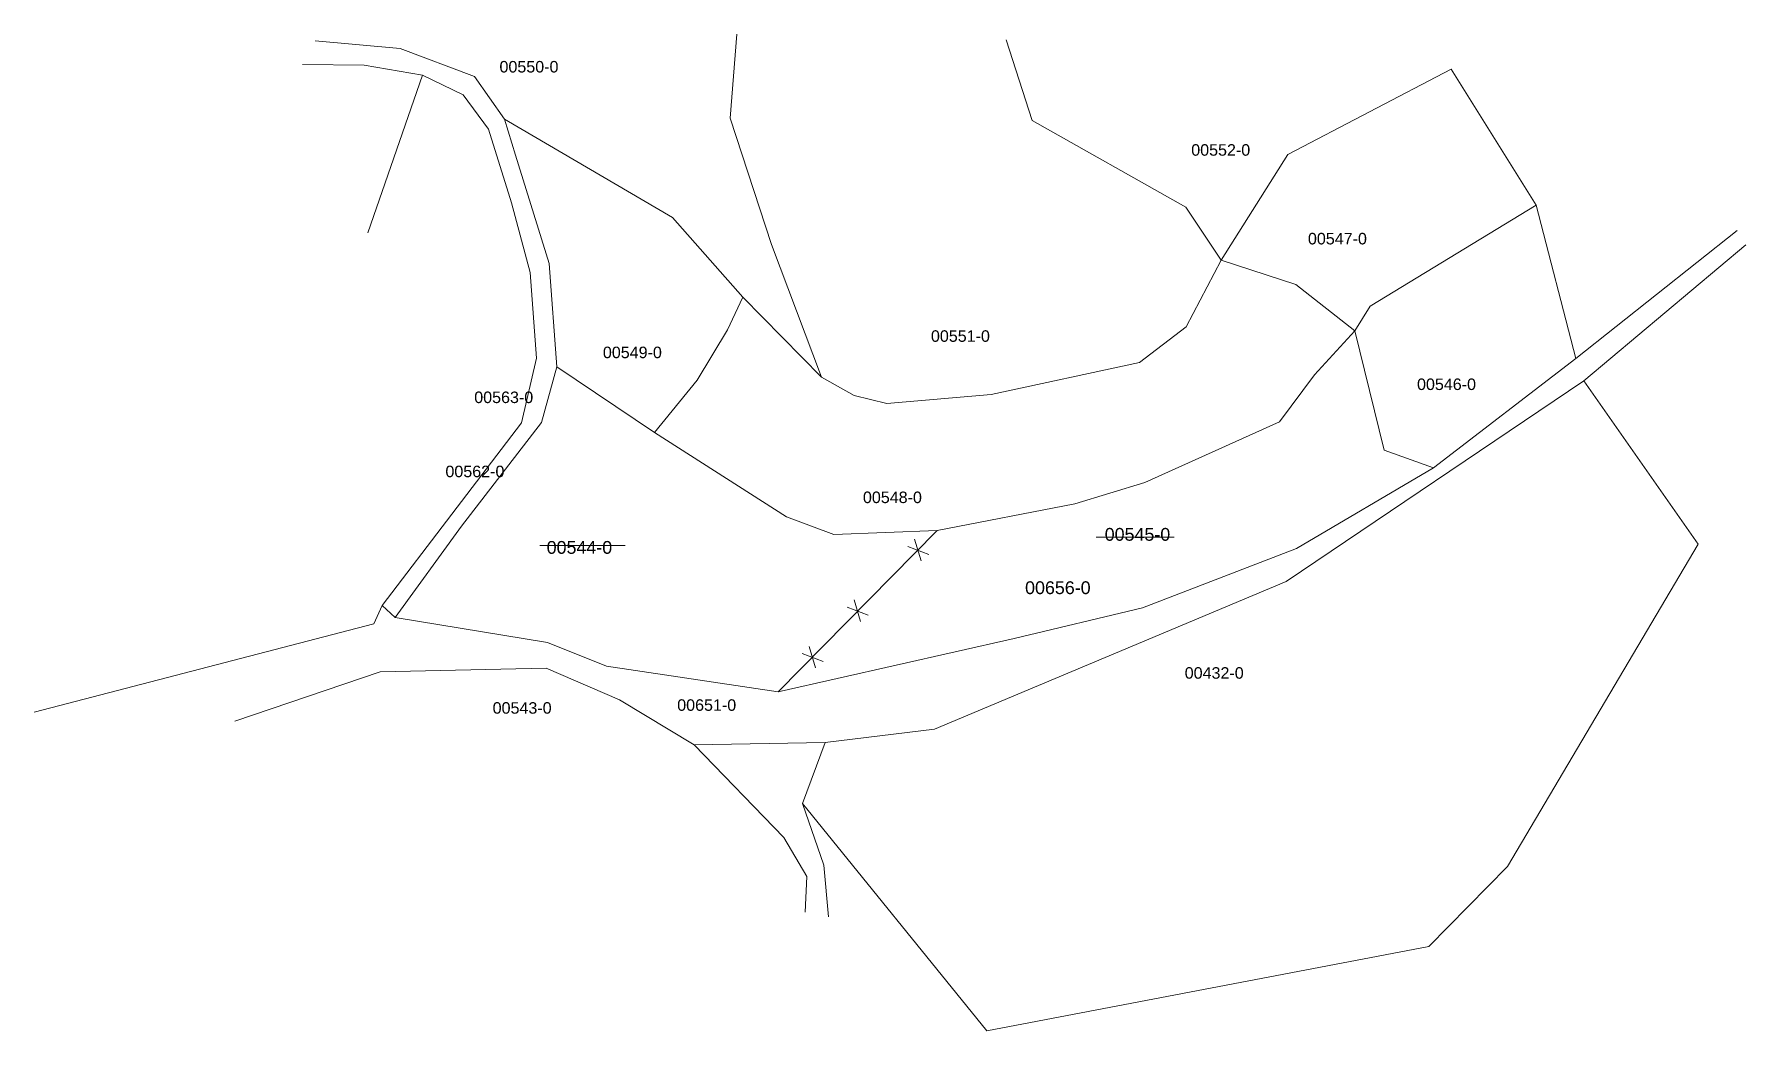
# Model space of a CAD drawing. Header units: metres. Extents: x 7510165 to 7510433, y 4683099 to 4683255.
import ezdxf

# ---------------------------------------------------------------- set-up
doc = ezdxf.new("R2010")
doc.units = ezdxf.units.M
for name, color, linetype, lineweight in [('Nr Parceles Baze', 7, 'Continuous', 0), ('Nr-Kojshi', 251, 'Continuous', 0), ('Parc-Kojshi', 251, 'Continuous', 0), ('Parc-Re', 1, 'Continuous', 0), ('Parcela Baze', 7, 'Continuous', 0), ('sip', 1, 'Continuous', 0)]:
    doc.layers.add(name, color=color, linetype=linetype, lineweight=lineweight)
doc.styles.get("Standard").update_dxf_attribs({"font": 'arial.ttf'})

msp = doc.modelspace()

# ---------------------------------------------------------------- linework, layer by layer
at = {"layer": 'Parc-Kojshi'}
for points in [[(7510222.35, 4683253.03), (7510209.05, 4683254.23)], [(7510273.97, 4683242.12), (7510275.05, 4683255.25)], [(7510317.17, 4683254.38), (7510321.26, 4683241.74)], [(7510233.98, 4683248.65), (7510222.35, 4683253.03)], [(7510207.08, 4683250.51), (7510216.73, 4683250.44)], [(7510216.73, 4683250.44), (7510225.83, 4683248.87)], [(7510225.83, 4683248.87), (7510217.29, 4683224.22)], [(7510232.23, 4683245.77), (7510225.83, 4683248.87)], [(7510238.66, 4683241.96), (7510233.98, 4683248.65)], [(7510361.28, 4683236.43), (7510386.8, 4683249.77)], [(7510400.09, 4683228.55), (7510386.8, 4683249.77)], [(7510236.19, 4683240.42), (7510232.23, 4683245.77)], [(7510239.8, 4683228.88), (7510236.19, 4683240.42)], [(7510240.38, 4683236.34), (7510238.66, 4683241.96)], [(7510238.66, 4683241.96), (7510264.98, 4683226.59)], [(7510280.48, 4683222.35), (7510273.97, 4683242.12)], [(7510321.26, 4683241.74), (7510345.27, 4683228.21)], [(7510245.65, 4683219.39), (7510240.38, 4683236.34)], [(7510350.81, 4683219.95), (7510361.28, 4683236.43)], [(7510242.71, 4683218), (7510239.8, 4683228.88)], [(7510345.27, 4683228.21), (7510350.81, 4683219.95)], [(7510400.09, 4683228.55), (7510374.14, 4683212.72)], [(7510406.34, 4683204.54), (7510400.09, 4683228.55)], [(7510264.98, 4683226.59), (7510276, 4683214.12)], [(7510431.54, 4683224.55), (7510406.34, 4683204.54)], [(7510288.3, 4683201.65), (7510280.48, 4683222.35)], [(7510407.58, 4683201.06), (7510432.91, 4683222.32)], [(7510246.86, 4683203.24), (7510245.65, 4683219.39)], [(7510350.81, 4683219.95), (7510345.33, 4683209.48)], [(7510362.49, 4683216.1), (7510350.81, 4683219.95)], [(7510243.68, 4683204.61), (7510242.71, 4683218)], [(7510371.75, 4683208.85), (7510362.49, 4683216.1)], [(7510276, 4683214.12), (7510273.6, 4683209.01)], [(7510288.3, 4683201.65), (7510276, 4683214.12)], [(7510374.14, 4683212.72), (7510371.75, 4683208.85)], [(7510273.6, 4683209.01), (7510268.81, 4683201.17)], [(7510345.33, 4683209.48), (7510338.07, 4683203.93)], [(7510241.35, 4683194.51), (7510243.68, 4683204.61)], [(7510338.07, 4683203.93), (7510314.82, 4683198.94)], [(7510384.07, 4683187.46), (7510406.34, 4683204.54)], [(7510268.81, 4683201.17), (7510262.14, 4683192.96)], [(7510293.41, 4683198.78), (7510288.3, 4683201.65)], [(7510407.58, 4683201.06), (7510361.01, 4683169.66)], [(7510425.47, 4683175.51), (7510407.58, 4683201.06)], [(7510298.52, 4683197.5), (7510293.41, 4683198.78)], [(7510314.82, 4683198.94), (7510298.52, 4683197.5)], [(7510219.56, 4683165.91), (7510241.35, 4683194.51)], [(7510395.65, 4683125.12), (7510425.47, 4683175.51)], [(7510361.01, 4683169.66), (7510305.96, 4683146.58)], [(7510218.26, 4683163.04), (7510219.56, 4683165.91)], [(7510219.56, 4683165.91), (7510221.57, 4683164.05)], [(7510165.1, 4683149.26), (7510218.26, 4683163.04)], [(7510196.48, 4683147.83), (7510219.21, 4683155.58)], [(7510219.21, 4683155.58), (7510245.18, 4683156.14)], [(7510245.18, 4683156.14), (7510256.67, 4683151.15)], [(7510256.67, 4683151.15), (7510268.37, 4683144.13)], [(7510305.96, 4683146.58), (7510288.86, 4683144.52)], [(7510268.37, 4683144.13), (7510288.86, 4683144.52)], [(7510268.37, 4683144.13), (7510282.38, 4683129.64)], [(7510288.86, 4683144.52), (7510285.32, 4683134.95)], [(7510285.32, 4683134.95), (7510314.14, 4683099.43)], [(7510285.32, 4683134.95), (7510288.63, 4683125.33)], [(7510282.38, 4683129.64), (7510285.97, 4683123.55)], [(7510288.63, 4683125.33), (7510289.39, 4683117.25)], [(7510383.33, 4683112.59), (7510395.65, 4683125.12)], [(7510285.97, 4683123.55), (7510285.73, 4683117.98)], [(7510314.14, 4683099.43), (7510383.33, 4683112.59)]]:
    msp.add_lwpolyline(points, dxfattribs=at)
at = {"layer": 'Parc-Re', "flags": 128}
msp.add_lwpolyline([(7510281.52, 4683152.44), (7510254.63, 4683156.45), (7510245.41, 4683160.14), (7510221.57, 4683164.05), (7510231.98, 4683178.33), (7510244.49, 4683194.54), (7510246.86, 4683203.24), (7510262.14, 4683192.96), (7510282.82, 4683179.78), (7510290.19, 4683177.01), (7510306.39, 4683177.67), (7510327.92, 4683181.84), (7510338.9, 4683185.14), (7510359.94, 4683194.66), (7510365.43, 4683201.98), (7510371.75, 4683208.85), (7510376.34, 4683190.2), (7510384.07, 4683187.46), (7510362.62, 4683174.82), (7510338.53, 4683165.55), (7510318.41, 4683160.79)], close=True, dxfattribs=at)
at = {"layer": 'Parcela Baze', "flags": 128}
for points in [[(7510371.75, 4683208.85), (7510376.34, 4683190.2), (7510384.07, 4683187.46), (7510362.62, 4683174.82), (7510338.53, 4683165.55), (7510318.41, 4683160.79), (7510281.52, 4683152.44), (7510306.39, 4683177.67), (7510327.92, 4683181.84), (7510338.9, 4683185.14), (7510359.94, 4683194.66), (7510365.43, 4683201.98), (7510371.75, 4683208.85)], [(7510306.39, 4683177.67), (7510281.52, 4683152.44), (7510254.63, 4683156.45), (7510245.41, 4683160.14), (7510221.57, 4683164.05), (7510231.98, 4683178.33), (7510244.49, 4683194.54), (7510246.86, 4683203.24), (7510262.14, 4683192.96), (7510282.82, 4683179.78), (7510290.19, 4683177.01), (7510306.39, 4683177.67)]]:
    msp.add_lwpolyline(points, dxfattribs=at)
at = {"layer": 'sip', "flags": 128}
for points in [[(7510303.86, 4683172.92), (7510302.86, 4683176.28)], [(7510331.26, 4683176.63), (7510343.47, 4683176.63)], [(7510244.23, 4683175.31), (7510257.58, 4683175.31)], [(7510301.78, 4683175.14), (7510305.06, 4683173.92)], [(7510292.31, 4683165.67), (7510295.6, 4683164.44)], [(7510294.4, 4683163.44), (7510293.39, 4683166.8)], [(7510285.28, 4683158.41), (7510288.57, 4683157.19)], [(7510287.37, 4683156.19), (7510286.36, 4683159.54)]]:
    msp.add_lwpolyline(points, dxfattribs=at)

# ---------------------------------------------------------------- texts
at = {"layer": 'Nr Parceles Baze'}
for s, p in [('00544-0', (7510245.28, 4683174.01)), ('00545-0', (7510332.6, 4683176.05))]:
    msp.add_text(s, height=2, dxfattribs=at).set_placement(p)
at = {"layer": 'Nr-Kojshi'}
for s, p in [('00550-0', (7510237.9, 4683249.27)), ('00552-0', (7510346.14, 4683236.26)), ('00547-0', (7510364.4, 4683222.39)), ('00551-0', (7510305.41, 4683207.16)), ('00549-0', (7510254.08, 4683204.6)), ('00546-0', (7510381.47, 4683199.62)), ('00563-0', (7510233.95, 4683197.58)), ('00562-0', (7510229.44, 4683185.99)), ('00548-0', (7510294.77, 4683181.94)), ('00432-0', (7510345.12, 4683154.48)), ('00543-0', (7510236.83, 4683149.01)), ('00651-0', (7510265.71, 4683149.46))]:
    msp.add_text(s, height=1.8, dxfattribs=at).set_placement(p)
at = {"layer": 'Parc-Re'}
msp.add_text('00656-0', height=2, dxfattribs=at).set_placement((7510320.14, 4683167.71))

doc.saveas('drawing.dxf')
